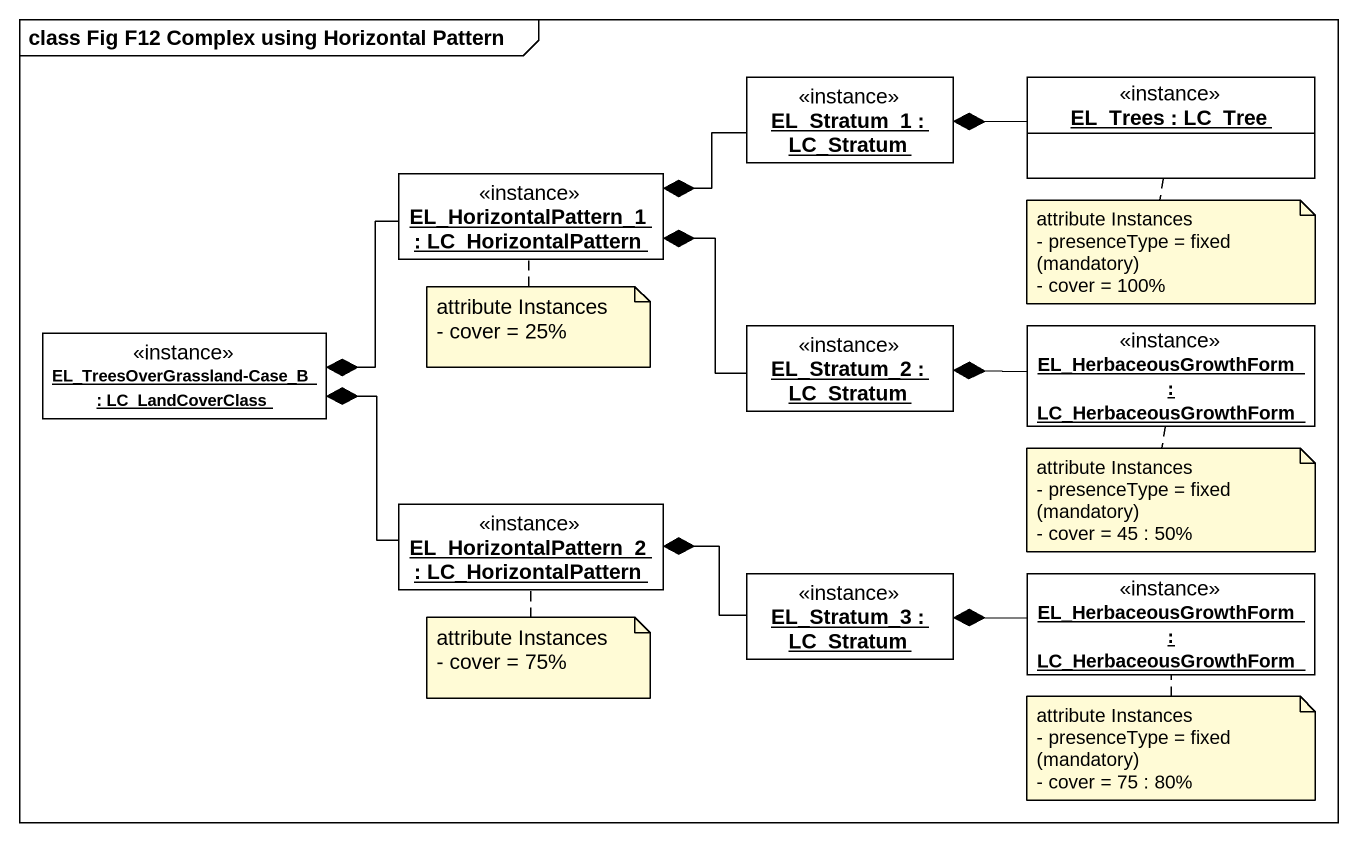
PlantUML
@startuml
mainframe class Fig F12 Complex using Horizontal Pattern
hide circle
hide empty members
object "EL_Stratum_1 : LC_Stratum" as EL_Stratum_1 <<instance>> #FFFFFF
object "EL_Trees : LC_Tree" as EL_Trees <<instance>> #FFFFFF
object "EL_HorizontalPattern_1 : LC_HorizontalPattern" as EL_HorizontalPattern_1 <<instance>> #FFFFFF
object "EL_TreesOverGrassland-Case_B : LC_LandCoverClass" as EL_TreesOverGrassland_Case_B <<instance>> #FFFFFF
object "EL_Stratum_2 : LC_Stratum" as EL_Stratum_2 <<instance>> #FFFFFF
object "EL_HerbaceousGrowthForm : LC_HerbaceousGrowthForm" as EL_HerbaceousGrowthForm <<instance>> #FFFFFF
object "EL_HorizontalPattern_2 : LC_HorizontalPattern" as EL_HorizontalPattern_2 <<instance>> #FFFFFF
object "EL_Stratum_3 : LC_Stratum" as EL_Stratum_3 <<instance>> #FFFFFF
object "EL_HerbaceousGrowthForm : LC_HerbaceousGrowthForm" as EL_HerbaceousGrowthForm_2 <<instance>> #FFFFFF
EL_Stratum_1 -left-* EL_HorizontalPattern_1
EL_Trees -left-* EL_Stratum_1
EL_HorizontalPattern_1 -left-* EL_TreesOverGrassland_Case_B
EL_Stratum_2 -left-* EL_HorizontalPattern_1
EL_HerbaceousGrowthForm -left-* EL_Stratum_2
EL_HorizontalPattern_2 -left-* EL_TreesOverGrassland_Case_B
EL_Stratum_3 -left-* EL_HorizontalPattern_2
EL_HerbaceousGrowthForm_2 -left-* EL_Stratum_3
note bottom of EL_Trees
  attribute Instances
  - presenceType = fixed (mandatory)
  - cover = 100%
end note
note bottom of EL_HorizontalPattern_1
  attribute Instances
  - cover = 25%
end note
note bottom of EL_HerbaceousGrowthForm
  attribute Instances
  - presenceType = fixed (mandatory)
  - cover = 45 : 50%
end note
note bottom of EL_HorizontalPattern_2
  attribute Instances
  - cover = 75%
end note
note bottom of EL_HerbaceousGrowthForm_2
  attribute Instances
  - presenceType = fixed (mandatory)
  - cover = 75 : 80%
end note
@enduml
